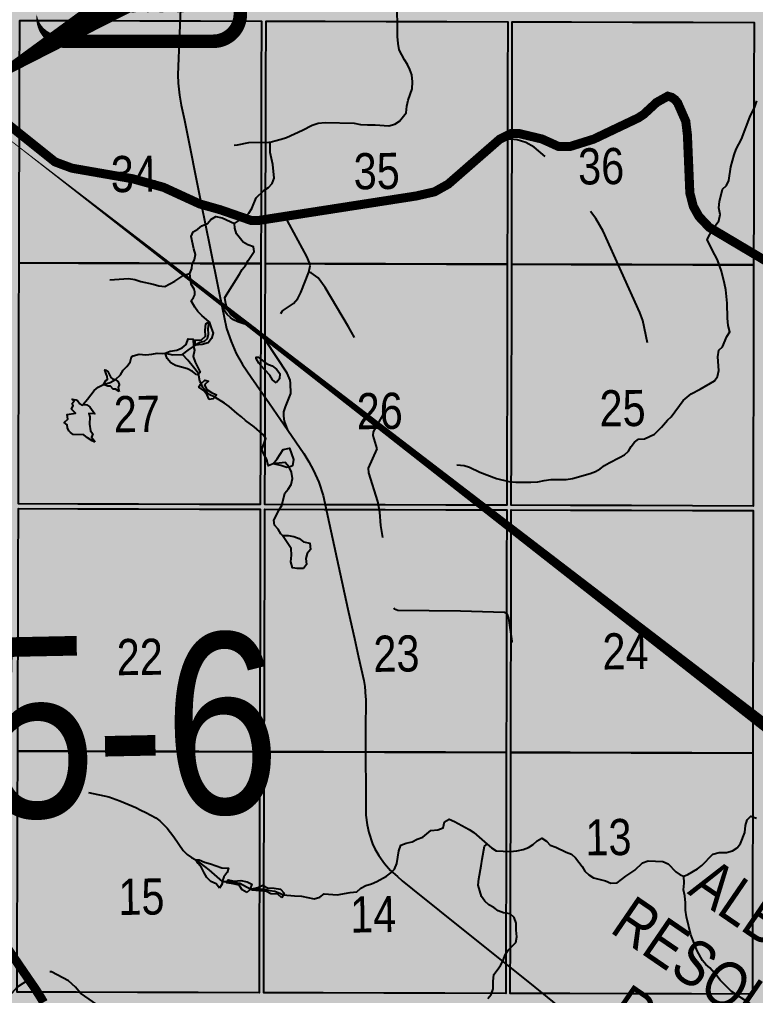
# Model space of a CAD drawing. Extents: x 405326 to 424052, y 6044755 to 6062236.
# Drawn here: x 416444.4 to 416606.8, y 6050906.1 to 6051121.4 of the extents above; entities that cross this region are included whole.
import ezdxf

# ---------------------------------------------------------------- set-up
doc = ezdxf.new("R2010")
doc.units = 0
doc.header["$LTSCALE"] = 5
doc.linetypes.add('DASHED2', pattern=[9.525, 6.35, -3.175])
for name, color, linetype in [('39', 28, 'Continuous'), ('P-PROPOSED', 10, 'Continuous'), ('Quarters', 8, 'Continuous'), ('RoadSeg', 57, 'DASHED2'), ('ROUTE-MAP-HWY', 2, 'Continuous'), ('T-WATER', 160, 'Continuous')]:
    doc.layers.add(name, color=color, linetype=linetype)
doc.layers.add('ROUTE-MAP-BACKGROUND-H', color=7, linetype='Continuous', true_color=0xf0ebff)
doc.styles.add('120', font='ARIALN.TTF', dxfattribs={"height": 13})
doc.styles.add('80', font='ARIALN.TTF', dxfattribs={"height": 10})
doc.styles.get("Standard").update_dxf_attribs({"font": 'ARIALN.TTF'})
doc.linetypes.add('TRACKS', pattern='A,3.81,[130,ltypeshp1.shx,S=6.35,R=0,X=0,Y=0],3.81', length=7.62)

# ---------------------------------------------------------------- blocks, each defined once
blk = doc.blocks.new('*U538')
h = blk.add_hatch(color=255)
edge = h.paths.add_edge_path()
edge.add_line((-16.5, -11.5), (16.5, -11.5))
edge.add_arc((16.5, -5.5), 6, 270, 360)
edge.add_line((22.5, -5.5), (22.5, 4))
edge.add_arc((16.5, 4), 6, 0, 90)
edge.add_line((16.5, 10), (-16.5, 10))
edge.add_arc((-16.5, 4), 6, 90, 180)
edge.add_line((-22.5, 4), (-22.5, -5.5))
edge.add_arc((-16.5, -5.5), 6, 180, 270)
at = {"color": 1, "flags": 128}
blk.add_lwpolyline([(-16.5, -11.5, 3, 3, 0), (16.5, -11.5, 3, 3, 0.414214), (22.5, -5.5, 3, 3, 0), (22.5, 4, 3, 0, 0.414214), (16.5, 10, 0, 0, 0), (-16.5, 10, 0, 0, 0.414214), (-22.5, 4, 0, 0, 0), (-22.5, -5.5, 0, 3, 0.414214)], format="xyseb", close=True, dxfattribs=at)
for points in [[(-39.84, -24.49, 0, 7.5, 0), (0, 0, 0, 0, 0)], [(19.35, -4.37, 0, 7.5, 0), (0, 0, 0, 0, 0)]]:
    blk.add_lwpolyline(points, format="xyseb", dxfattribs=at)
at = {"color": 1, "style": '80'}
blk.add_attdef('ENTER_TEXT_001', (-26.85, -4.92), '', height=10, dxfattribs=at)

msp = doc.modelspace()

# ---------------------------------------------------------------- hatches: boundary and pattern name
at = {"layer": 'ROUTE-MAP-BACKGROUND-H'}
h = msp.add_hatch(color=256, dxfattribs=at)
h.dxf.hatch_style = 1
h.paths.add_polyline_path([(417500.313, 6050470.993), (417499.828, 6050583.719), (417489.556, 6051448.866), (416064.545, 6051448.577), (416073.609, 6050477.938), (416071.924, 6050150.968), (416104.424, 6050150.804), (416615.018, 6050150.686), (416614.752, 6050098.449), (417501.84, 6050099.469), (417600.187, 6050099.469), (417600.187, 6050157.259), (417501.84, 6050157.777)])

# ---------------------------------------------------------------- linework, layer by layer
at = {"flags": 128}
msp.add_lwpolyline([(417432.321, 6050275.117, 0, 4.992, 0), (416765.681, 6050844.163, 4.992, 0, 0), (416430.349, 6051104.067, 0, 0, 0)], format="xyseb", dxfattribs=at)
at = {"layer": '39', "linetype": 'TRACKS', "ltscale": 0.1, "flags": 128}
msp.add_lwpolyline([(416567.409, 6051445.627), (416563.626, 6051438.876), (416562.645, 6051436.916), (416558.487, 6051425.788), (416555.687, 6051418.369), (416555.457, 6051417.748), (416549.102, 6051400.824), (416541.662, 6051380.967), (416537.565, 6051370.051), (416536.598, 6051367.47), (416536.385, 6051366.934), (416534.811, 6051362.717), (416527.4, 6051343.002), (416525.563, 6051338.151), (416518.608, 6051319.578), (416515.572, 6051311.497), (416513.652, 6051306.435), (416497.562, 6051263.566), (416497.018, 6051261.592), (416493.838, 6051250.294), (416490.871, 6051239.589), (416489.486, 6051234.681), (416485.677, 6051221.127), (416484.225, 6051215.951), (416483.911, 6051214.569), (416483.641, 6051212.043), (416483.574, 6051211.493), (416483.507, 6051210.928), (416482.602, 6051189.605), (416482.317, 6051182.972), (416482.113, 6051178.019), (416481.284, 6051156.833), (416481.166, 6051154.519), (416480.724, 6051143.581), (416480.435, 6051136.623), (416479.305, 6051109.229), (416479.367, 6051107.394), (416479.703, 6051104.711), (416480.057, 6051102.551), (416480.766, 6051099.218), (416484.505, 6051080.719), (416486.407, 6051071.357), (416488.357, 6051061.458), (416489.098, 6051057.871)], dxfattribs=at)
at = {"layer": '39', "linetype": 'TRACKS', "flags": 128}
msp.add_lwpolyline([(416503.607, 6051030.809), (416502.861, 6051032.759), (416502.701, 6051033.902), (416502.703, 6051034.848), (416503.047, 6051035.976), (416503.195, 6051036.343), (416504.275, 6051038.909), (416504.215, 6051041.182), (416504.118, 6051041.86), (416503.421, 6051043.386), (416498.744, 6051050.496), (416497.98, 6051051.641), (416497.428, 6051052.39), (416496.354, 6051053.253), (416495.541, 6051053.721), (416492.529, 6051054.716), (416491.471, 6051055.212), (416490.918, 6051055.693), (416490.186, 6051056.344), (416489.098, 6051057.871), (416489.55, 6051055.767), (416490.098, 6051053.211), (416491.069, 6051050.344), (416492.22, 6051047.716), (416493.6, 6051045.313), (416495.533, 6051042.5), (416499.529, 6051036.718), (416503.607, 6051030.809), (416507.132, 6051025.636), (416508.236, 6051023.841), (416509.275, 6051021.905), (416510.459, 6051019.319), (416511.382, 6051016.424), (416516.855, 6050991.331), (416517.372, 6050989.058), (416518.293, 6050984.85), (416519.213, 6050980.755), (416520.376, 6050975.544), (416520.569, 6050974.259), (416520.727, 6050972.001), (416520.775, 6050971.436), (416520.728, 6050964.563), (416520.835, 6050945.861), (416521.092, 6050943.701), (416521.479, 6050942.035), (416522.306, 6050939.521), (416522.776, 6050938.461), (416523.654, 6050936.978), (416524.889, 6050935.168), (416526.272, 6050933.655), (416527.803, 6050932.354), (416528.828, 6050931.364), (416531.075, 6050929.567), (416543.043, 6050919.974), (416556.559, 6050909.123), (416563.562, 6050903.521), (416574.217, 6050896.233), (416586.681, 6050887.73), (416592.433, 6050883.797), (416613.569, 6050869.382), (416621.212, 6050863.98), (416626.362, 6050860.486), (416630.454, 6050858.095), (416632.101, 6050857.119), (416638.116, 6050853.484), (416638.833, 6050853.06), (416648.681, 6050847.317), (416652.594, 6050845.04), (416670.84, 6050834.293), (416672.568, 6050833.275), (416694.91, 6050820.339), (416705.561, 6050814.092), (416708.04, 6050812.622), (416716.571, 6050807.619), (416719.149, 6050806.22), (416719.475, 6050806.05), (416723.015, 6050804.594), (416728.204, 6050803.179), (416733.817, 6050802.061), (416737.733, 6050800.929), (416740.017, 6050799.912), (416741.045, 6050799.276), (416742.971, 6050797.807), (416744.716, 6050796.197), (416746.233, 6050794.348), (416747.571, 6050792.273), (416749.234, 6050788.871), (416749.74, 6050787.657), (416751.893, 6050783.069), (416752.513, 6050782.01), (416753.263, 6050781.064), (416757.93, 6050775.601), (416759.791, 6050774.104), (416761.749, 6050773.088), (416761.994, 6050772.961), (416764.59, 6050772.184), (416768.771, 6050771.35), (416770.028, 6050770.969), (416772.168, 6050769.727), (416773.099, 6050768.937), (416773.85, 6050767.991), (416774.47, 6050766.961), (416775.009, 6050765.818), (416775.841, 6050763.306), (416776.085, 6050761.866), (416776.493, 6050760.582), (416777.439, 6050758.154), (416779.626, 6050753.526), (416781.323, 6050750.167), (416782.107, 6050749.264), (416782.516, 6050748.883), (416782.793, 6050748.629), (416782.973, 6050748.46), (416784.819, 6050746.964), (416788.792, 6050744.116), (416791.447, 6050741.811), (416793.092, 6050740.087), (416793.826, 6050739.112), (416794.428, 6050738.025), (416795.504, 6050735.766), (416796.368, 6050733.239), (416797.037, 6050730.543), (416797.966, 6050726.437), (416799.042, 6050722.4), (416800.493, 6050718.758), (416802.238, 6050715.469), (416802.743, 6050714.254), (416803.069, 6050712.914), (416803.51, 6050711.686), (416803.82, 6050710.331), (416805.271, 6050706.703), (416807.228, 6050703.484), (416808.827, 6050701.732), (416809.659, 6050700.87), (416810.589, 6050700.121), (416812.955, 6050698.468), (416813.689, 6050697.959), (416817.753, 6050694.724), (416819.091, 6050693.241), (416820.136, 6050691.815), (416821.099, 6050690.149), (416821.915, 6050688.469), (416822.404, 6050687.03), (416823.025, 6050684.814), (416823.286, 6050683.276), (416823.368, 6050681.921), (416823.302, 6050679.015), (416822.959, 6050677.012), (416822.568, 6050675.249), (416821.963, 6050673.655), (416821.016, 6050671.638), (416817.815, 6050665.265), (416816.933, 6050663.235), (416816.312, 6050661.373), (416815.952, 6050659.61), (416815.772, 6050657.692), (416815.82, 6050656.168), (416816.032, 6050654.277), (416816.227, 6050653.374), (416816.912, 6050650.848), (416817.532, 6050649.013), (416817.957, 6050648.053), (416819.426, 6050645.469), (416820.944, 6050643.294), (416822.104, 6050642.136), (416823.296, 6050641.147), (416824.815, 6050640.073), (416827.15, 6050638.857), (416828.898, 6050638.15), (416831.805, 6050637.427), (416836.984, 6050637.24), (416839.745, 6050637.731), (416840.382, 6050637.844), (416842.375, 6050638.463), (416842.636, 6050638.548), (416842.897, 6050638.618), (416845.887, 6050639.548), (416848.68, 6050640.181), (416850.33, 6050640.307), (416855.246, 6050640.419), (416858.889, 6050640.629), (416861.502, 6050641.179), (416868.769, 6050643.803), (416871.382, 6050644.41), (416883.025, 6050645.443), (416885.426, 6050645.416), (416886.912, 6050645.346), (416893.021, 6050645.066), (416899.348, 6050645.745), (416902.192, 6050645.435), (416904.317, 6050644.772), (416905.641, 6050644.081), (416906.213, 6050643.729), (416906.72, 6050643.404), (416908.028, 6050642.262), (416909.123, 6050640.992), (416915.156, 6050634.502), (416916.219, 6050633.628), (416918.606, 6050631.921), (416919.799, 6050631.286), (416932.584, 6050625.054), (416933.811, 6050624.518), (416934.988, 6050624.124), (416936.148, 6050623.913), (416937.293, 6050623.814), (416938.453, 6050623.871), (416942.981, 6050624.382), (416944.289, 6050624.425), (416945.662, 6050624.341), (416947.019, 6050624.031), (416948.114, 6050623.608), (416949.144, 6050623.058), (416950.142, 6050622.396), (416951.189, 6050621.479), (416952.121, 6050620.35), (416955.016, 6050615.907), (416956.26, 6050614.158), (416956.996, 6050613.481), (416958.451, 6050612.339), (416959.808, 6050611.62), (416964.043, 6050609.887), (416969.472, 6050607.717), (416971.974, 6050607.281), (416974.017, 6050607.367), (416976.224, 6050608.075), (416978.299, 6050609.177), (416980.146, 6050609.855), (416981.976, 6050610.746), (416983.807, 6050611.396), (416987.092, 6050611.949), (416989.054, 6050612.064), (416992.47, 6050612.433), (416993.532, 6050612.547), (416997.848, 6050612.579), (416999.744, 6050612.425), (417001.952, 6050612.131), (417002.213, 6050612.089), (417007.265, 6050611.077), (417013.43, 6050608.628), (417015.295, 6050607.571), (417016.702, 6050606.571), (417018.289, 6050605.034), (417019.5, 6050603.638), (417024.572, 6050599.523), (417031.034, 6050594.859), (417033.308, 6050593.69), (417037.659, 6050592.228), (417040.03, 6050591.567), (417043.449, 6050589.652), (417047.083, 6050585.86), (417050.422, 6050582.35), (417053.761, 6050579.335), (417061.68, 6050575.76), (417064.559, 6050574.113), (417067.014, 6050572.931), (417069.174, 6050571.438), (417071.613, 6050569.085), (417076.132, 6050564.519), (417080.504, 6050560.136), (417081.077, 6050559.714), (417082.223, 6050558.869), (417084.531, 6050557.574), (417089.474, 6050554.604), (417091.667, 6050552.885), (417101.036, 6050543.417), (417108.62, 6050535.893), (417111.388, 6050533.019), (417113.175, 6050530.637), (417114.405, 6050528.353), (417115.375, 6050525.646), (417117.944, 6050514.869), (417118.817, 6050510.75), (417119.608, 6050507.153), (417119.937, 6050505.869), (417120.168, 6050504.952), (417120.828, 6050501.313), (417120.899, 6050498.307), (417120.608, 6050495.837), (417117.474, 6050481.354), (417117.216, 6050479.505), (417117.187, 6050477.134), (417117.568, 6050473.974), (417119.134, 6050467.231), (417123.106, 6050450.149), (417125.348, 6050440.558), (417126.106, 6050437.299), (417127.611, 6050428.525), (417132.744, 6050395.105), (417133.769, 6050389.448), (417136.061, 6050380.845), (417141.022, 6050363.003), (417141.417, 6050361.833), (417142.486, 6050359.493), (417143.832, 6050357.477), (417144.636, 6050356.604), (417146.506, 6050355.083), (417149.278, 6050352.704), (417153.18, 6050349.734), (417154.805, 6050348.057), (417156.874, 6050345.197), (417157.235, 6050344.577), (417162.017, 6050336.515), (417167.867, 6050326.705), (417168.442, 6050325.846), (417170.871, 6050322.972), (417173.448, 6050320.508), (417186.512, 6050308.004), (417187.595, 6050307.033), (417188.399, 6050306.146), (417189.927, 6050304.258), (417190.453, 6050303.455), (417191.932, 6050301.13), (417194.35, 6050296.831), (417195.04, 6050295.873), (417196.191, 6050293.815), (417196.816, 6050292.66), (417198.082, 6050290.631), (417198.642, 6050289.461), (417200.171, 6050286.811), (417200.467, 6050286.276), (417201.999, 6050282.85), (417202.378, 6050281.581), (417202.893, 6050278.746), (417206.152, 6050265.348), (417207.773, 6050258.706), (417210.818, 6050246.126), (417211.594, 6050243.602), (417212.534, 6050241.319), (417213.669, 6050239.205), (417217.237, 6050234.359), (417229.108, 6050218.456), (417230.045, 6050217.315), (417233.315, 6050213.894), (417241.613, 6050205.462), (417242.583, 6050204.449), (417250.488, 6050196.186), (417251.967, 6050194.708), (417253.365, 6050193.117), (417254.451, 6050191.441), (417255.391, 6050189.482), (417255.97, 6050187.536), (417256.221, 6050185.561), (417256.259, 6050183.572), (417255.825, 6050180.565), (417254.965, 6050177.275), (417254.282, 6050175.213), (417253.294, 6050171.204), (417251.378, 6050164.211), (417251.085, 6050163.195), (417250.745, 6050161.472), (417250.802, 6050158.114), (417251.238, 6050153.743), (417251.472, 6050152.021), (417251.533, 6050151.167)], dxfattribs=at)
at = {"layer": 'P-PROPOSED', "color": 90, "flags": 128}
msp.add_lwpolyline([(416612.119, 6051066.321, 1.996, 1.996, 0), (416596.55, 6051075.571, 1.996, 1.996, 0), (416594.303, 6051077.952, 1.996, 1.996, 0), (416593.058, 6051080.188, 1.996, 1.996, 0), (416592.296, 6051083.133, 1.996, 1.996, 0), (416591.755, 6051095.998, 1.996, 1.996, 0), (416591.393, 6051098.952, 1.996, 1.996, 0), (416589.61, 6051103.006, 1.996, 1.996, 0), (416589.029, 6051103.726, 1.996, 1.996, 0), (416588.286, 6051104.242, 1.996, 1.996, 0), (416587.415, 6051104.49, 1.996, 1.996, 0), (416584.982, 6051103.14, 1.996, 1.996, 0), (416582.111, 6051100.484, 1.996, 1.996, 0), (416580.962, 6051099.727, 1.996, 1.996, 0), (416571.081, 6051095.025, 1.996, 1.996, 0), (416565.826, 6051093.382, 1.996, 1.996, 0), (416563.33, 6051093.396, 1.996, 1.996, 0), (416559.668, 6051095.048, 1.996, 1.996, 0), (416554.685, 6051096.239, 1.996, 1.996, 0), (416552.788, 6051096.232, 1.996, 1.996, 0), (416550.32, 6051094.981, 1.996, 1.996, 0), (416538.985, 6051085.091, 1.996, 1.996, 0), (416535.96, 6051083.396, 1.996, 1.996, 0), (416531.921, 6051082.478, 1.996, 1.996, 0), (416497.199, 6051077.079, 1.996, 1.996, 0), (416495.502, 6051077.076, 1.996, 1.996, 0), (416488.731, 6051079.427, 1.996, 1.996, 0), (416484.145, 6051080.727, 1.996, 1.996, 0), (416476.182, 6051084.383, 1.996, 1.996, 0), (416469.387, 6051086.268, 1.996, 1.996, 0), (416455.962, 6051088.61, 1.996, 1.996, 0), (416452.239, 6051089.995, 1.996, 1.996, 0), (416437.006, 6051102.181, 1.996, 1.996, 0)], format="xyseb", dxfattribs=at)
at = {"layer": 'Quarters', "flags": 128}
for points in [[(416497.652, 6051067.556), (416484.23, 6051067.593), (416470.807, 6051067.629), (416457.384, 6051067.666), (416444.295, 6051067.701), (416444.331, 6051081.08), (416444.368, 6051094.458), (416444.404, 6051107.836), (416444.44, 6051121.214), (416457.524, 6051121.179), (416470.943, 6051121.142), (416484.36, 6051121.106), (416497.778, 6051121.069), (416497.746, 6051107.691), (416497.715, 6051094.313), (416497.684, 6051080.935)], [(416552.008, 6051067.409), (416538.586, 6051067.445), (416525.165, 6051067.482), (416511.743, 6051067.518), (416498.656, 6051067.554), (416498.687, 6051080.932), (416498.718, 6051094.31), (416498.75, 6051107.688), (416498.781, 6051121.066), (416511.864, 6051121.031), (416525.281, 6051120.994), (416538.698, 6051120.958), (416552.114, 6051120.921), (416552.088, 6051107.543), (416552.061, 6051094.165), (416552.035, 6051080.787)], [(416606.364, 6051067.253), (416592.942, 6051067.291), (416579.52, 6051067.33), (416566.099, 6051067.368), (416553.011, 6051067.406), (416553.038, 6051080.784), (416553.065, 6051094.162), (416553.091, 6051107.54), (416553.118, 6051120.919), (416566.2, 6051120.881), (416579.617, 6051120.843), (416593.034, 6051120.805), (416606.451, 6051120.767), (416606.429, 6051107.388), (416606.407, 6051094.01), (416606.385, 6051080.631)], [(416497.652, 6051067.556), (416497.62, 6051054.177), (416497.588, 6051040.799), (416497.556, 6051027.421), (416497.525, 6051014.379), (416484.098, 6051014.415), (416470.67, 6051014.452), (416457.242, 6051014.488), (416444.148, 6051014.523), (416444.184, 6051027.567), (416444.221, 6051040.945), (416444.258, 6051054.323), (416444.295, 6051067.701), (416457.384, 6051067.666), (416470.807, 6051067.629), (416484.23, 6051067.593)], [(416552.008, 6051067.409), (416551.981, 6051054.031), (416551.954, 6051040.653), (416551.927, 6051027.275), (416551.901, 6051014.232), (416538.474, 6051014.268), (416525.047, 6051014.304), (416511.621, 6051014.341), (416498.528, 6051014.376), (416498.56, 6051027.419), (416498.592, 6051040.797), (416498.624, 6051054.176), (416498.656, 6051067.554), (416511.743, 6051067.518), (416525.165, 6051067.482), (416538.586, 6051067.445)], [(416606.364, 6051067.253), (416606.341, 6051053.874), (416606.319, 6051040.496), (416606.297, 6051027.118), (416606.275, 6051014.074), (416592.849, 6051014.113), (416579.423, 6051014.152), (416565.996, 6051014.191), (416552.904, 6051014.229), (416552.93, 6051027.272), (416552.958, 6051040.65), (416552.984, 6051054.028), (416553.011, 6051067.406), (416566.099, 6051067.368), (416579.52, 6051067.33), (416592.942, 6051067.291)], [(416497.395, 6050959.864), (416483.962, 6050959.9), (416470.53, 6050959.936), (416457.097, 6050959.972), (416443.998, 6050960.008), (416444.035, 6050973.386), (416444.072, 6050986.764), (416444.109, 6051000.142), (416444.146, 6051013.52), (416457.239, 6051013.485), (416470.668, 6051013.448), (416484.095, 6051013.412), (416497.523, 6051013.375), (416497.491, 6050999.998), (416497.459, 6050986.62), (416497.427, 6050973.242)], [(416551.79, 6050959.717), (416538.358, 6050959.753), (416524.927, 6050959.789), (416511.495, 6050959.826), (416498.398, 6050959.861), (416498.43, 6050973.239), (416498.462, 6050986.617), (416498.494, 6050999.995), (416498.526, 6051013.373), (416511.618, 6051013.337), (416525.045, 6051013.301), (416538.472, 6051013.265), (416551.898, 6051013.228), (416551.871, 6050999.85), (416551.844, 6050986.472), (416551.817, 6050973.095)], [(416606.185, 6050959.558), (416592.753, 6050959.597), (416579.322, 6050959.636), (416565.89, 6050959.676), (416552.793, 6050959.714), (416552.82, 6050973.092), (416552.847, 6050986.47), (416552.875, 6050999.847), (416552.902, 6051013.225), (416565.994, 6051013.187), (416579.421, 6051013.148), (416592.847, 6051013.11), (416606.274, 6051013.071), (416606.251, 6050999.693), (416606.229, 6050986.314), (416606.207, 6050972.936)], [(416497.395, 6050959.864), (416497.363, 6050946.486), (416497.331, 6050933.108), (416497.299, 6050919.73), (416497.268, 6050906.686), (416483.831, 6050906.723), (416470.394, 6050906.759), (416456.956, 6050906.795), (416443.852, 6050906.83), (416443.888, 6050919.873), (416443.925, 6050933.252), (416443.961, 6050946.63), (416443.998, 6050960.008), (416457.097, 6050959.972), (416470.53, 6050959.936), (416483.962, 6050959.9)], [(416551.79, 6050959.717), (416551.763, 6050946.339), (416551.736, 6050932.961), (416551.709, 6050919.583), (416551.683, 6050906.54), (416538.246, 6050906.576), (416524.81, 6050906.612), (416511.373, 6050906.648), (416498.271, 6050906.684), (416498.302, 6050919.727), (416498.334, 6050933.105), (416498.366, 6050946.483), (416498.398, 6050959.861), (416511.495, 6050959.826), (416524.927, 6050959.789), (416538.358, 6050959.753)], [(416606.185, 6050959.558), (416606.163, 6050946.18), (416606.141, 6050932.802), (416606.118, 6050919.423), (416606.097, 6050906.38), (416592.661, 6050906.419), (416579.224, 6050906.459), (416565.788, 6050906.498), (416552.686, 6050906.537), (416552.712, 6050919.58), (416552.739, 6050932.958), (416552.766, 6050946.336), (416552.793, 6050959.714), (416565.89, 6050959.676), (416579.322, 6050959.636), (416592.753, 6050959.597)]]:
    msp.add_lwpolyline(points, close=True, dxfattribs=at)
at = {"layer": 'RoadSeg', "flags": 128}
for points in [[(416616.717, 6051064.489), (416614.742, 6051065.013), (416612.119, 6051066.321), (416602.116, 6051071.997), (416596.55, 6051075.571), (416594.303, 6051077.952), (416593.058, 6051080.188), (416592.296, 6051083.133), (416591.997, 6051086.221), (416591.755, 6051095.998), (416591.393, 6051098.952), (416590.373, 6051101.559), (416589.61, 6051103.006), (416589.029, 6051103.726), (416588.286, 6051104.242), (416587.415, 6051104.49), (416586.586, 6051104.372), (416584.982, 6051103.14), (416582.111, 6051100.484), (416580.962, 6051099.727), (416571.081, 6051095.025), (416567.647, 6051093.787), (416565.826, 6051093.382), (416564.563, 6051093.289), (416563.33, 6051093.396), (416562.728, 6051093.516), (416559.668, 6051095.048), (416558.192, 6051095.615), (416554.685, 6051096.239), (416552.788, 6051096.232), (416551.863, 6051095.946), (416550.32, 6051094.981)], [(416502.97, 6051077.967), (416497.199, 6051077.079), (416495.502, 6051077.076), (416494.066, 6051077.345), (416488.731, 6051079.427), (416484.145, 6051080.727), (416476.182, 6051084.383), (416473.7, 6051085.295), (416469.387, 6051086.268), (416455.962, 6051088.61), (416453.752, 6051089.262), (416452.239, 6051089.995), (416450.381, 6051091.32), (416437.006, 6051102.181), (416434.855, 6051103.199), (416433.551, 6051103.504), (416432.352, 6051103.545)], [(416502.97, 6051077.967), (416503.266, 6051078.14), (416531.921, 6051082.478), (416535.96, 6051083.396), (416537.312, 6051083.99), (416538.985, 6051085.091), (416550.32, 6051094.981)], [(416582.92, 6051050.06), (416581.895, 6051054.999), (416581.279, 6051056.779), (416573.177, 6051074.74), (416571.554, 6051077.5), (416567.993, 6051082.249), (416567.204, 6051083.363), (416567.061, 6051083.826), (416566.381, 6051084.477), (416564.119, 6051087.59), (416562.517, 6051089.385), (416557.91, 6051093.214), (416556.124, 6051094.273), (416554.214, 6051094.898), (416552.681, 6051095.032), (416550.32, 6051094.981)], [(416508.223, 6051065.669), (416508.493, 6051067.039), (416508.378, 6051067.735), (416507.783, 6051069.12), (416502.97, 6051077.967)], [(416502.029, 6051056.553), (416502.449, 6051057.128), (416504.81, 6051058.742), (416505.784, 6051059.894), (416506.455, 6051061.206), (416508.223, 6051065.669)], [(416553.054, 6050983.943), (416553.113, 6050984.277), (416552.373, 6050989.352), (416551.953, 6050990.308), (416551.381, 6050990.595), (416541.726, 6050990.888), (416527.883, 6050990.992), (416527.111, 6050991.275), (416526.796, 6050992.033), (416526.781, 6050992.699), (416526.568, 6050993.326), (416526.344, 6050996.05), (416526.171, 6050996.379), (416525.535, 6051001.223), (416524.121, 6051009.778), (416523.893, 6051012.7), (416523.476, 6051015.087), (416521.478, 6051021.399), (416521.356, 6051022.429), (416523.295, 6051026.695), (416522.434, 6051029.605), (416522.483, 6051030.438), (416525.017, 6051034.851), (416525.085, 6051036.349), (416524.723, 6051040.867), (416524.447, 6051041.326), (416523.564, 6051042.14), (416522.739, 6051043.386), (416516.999, 6051053.579), (416511.854, 6051062.319), (416510.313, 6051064.416), (416508.758, 6051065.547), (416508.223, 6051065.669)], [(416478.947, 6050897.018), (416476.571, 6050897.633), (416470.838, 6050899.673), (416464.862, 6050902.175), (416462.441, 6050903.387), (416457.813, 6050906.616), (416456.754, 6050907.924), (416455.195, 6050909.288), (416451.426, 6050911.271), (416450.325, 6050911.414), (416449.33, 6050911.26), (416446.424, 6050909.632)], [(416430.906, 6050889.007), (416431.343, 6050891.877), (416432.385, 6050894.528), (416433.316, 6050896.112), (416443.975, 6050908.018), (416446.424, 6050909.632)]]:
    msp.add_lwpolyline(points, dxfattribs=at)
at = {"layer": 'ROUTE-MAP-HWY', "const_width": 1.996, "flags": 128}
for points in [[(416446.424, 6050909.632), (416425.189, 6050940.697)], [(416449.682, 6050904.551), (416449.221, 6050905.389), (416448.668, 6050906.285), (416447.944, 6050907.41), (416447.371, 6050908.257), (416446.424, 6050909.632)]]:
    msp.add_lwpolyline(points, dxfattribs=at)
at = {"layer": 'T-WATER'}
for p, q in [((416482.806, 6051049.24), (416483.159, 6051049.564)), ((416489.074, 6050931.259), (416490.134, 6050931.226)), ((416495.313, 6050929.631), (416495.725, 6050929.636))]:
    msp.add_line(p, q, dxfattribs=at)
at = {"layer": 'T-WATER', "flags": 128}
for points in [[(416499.701, 6051094.378), (416500.702, 6051094.68), (416502.095, 6051094.99), (416503.318, 6051095.417), (416506.814, 6051096.992), (416508.993, 6051098.13), (416510.29, 6051098.513), (416511.803, 6051098.657), (416518.249, 6051098.57), (416519.646, 6051098.261), (416521.208, 6051098.15), (416522.865, 6051098.14), (416525.912, 6051097.933), (416527.181, 6051098.324), (416528.243, 6051098.984), (416529.686, 6051100.844), (416529.867, 6051102.304), (416530.169, 6051103.631), (416531.046, 6051106.133), (416531.093, 6051107.631), (416530.972, 6051109.185), (416530.536, 6051110.371), (416529.983, 6051111.501), (416529.306, 6051112.511), (416528.17, 6051114.738), (416527.929, 6051116.135), (416527.781, 6051117.634), (416527.724, 6051125.967)], [(416540.909, 6051023.177), (416542.505, 6051023.023), (416543.688, 6051022.61), (416545.977, 6051021.53), (416549.64, 6051020.123), (416552.355, 6051019.46), (416553.933, 6051019.32), (416557.214, 6051019.312), (416558.737, 6051019.442), (416560.162, 6051019.723), (416561.657, 6051019.904), (416564.977, 6051019.912), (416566.404, 6051020.108), (416570.297, 6051021.247), (416571.466, 6051021.713), (416572.524, 6051022.302), (416573.466, 6051023.013), (416574.486, 6051023.627), (416576.768, 6051024.75), (416577.846, 6051025.394), (416578.745, 6051026.15), (416579.336, 6051027.197), (416580.067, 6051028.123), (416580.997, 6051028.787), (416582.305, 6051028.92), (416584.464, 6051029.954), (416586.015, 6051031.464), (416587.366, 6051033), (416588.192, 6051033.757), (416590.818, 6051037.368), (416592.552, 6051038.833), (416594.571, 6051039.872), (416597.712, 6051041.683), (416598.36, 6051042.659), (416598.683, 6051043.939), (416598.455, 6051047.024), (416598.707, 6051048.436), (416599.462, 6051049.195), (416600.469, 6051051.5), (416601.091, 6051052.532), (416600.749, 6051053.937), (416600.608, 6051055.52), (416600.555, 6051058.818), (416600.205, 6051061.752), (416599.947, 6051063.19), (416599.311, 6051065.9), (416598.418, 6051068.367), (416597.237, 6051070.609), (416596.149, 6051072.842), (416597.257, 6051075.067), (416598.685, 6051076.993), (416598.953, 6051078.391), (416598.679, 6051079.838), (416598.819, 6051081.279), (416599.493, 6051083.954), (416600.36, 6051084.765), (416600.919, 6051085.875), (416601.326, 6051088.889), (416602.063, 6051091.522), (416602.53, 6051092.78), (416603.105, 6051093.901), (416603.683, 6051094.992), (416605.529, 6051099.894), (416606.643, 6051102.159), (416607.07, 6051103.458)], [(416491.739, 6051093.663), (416492.498, 6051093.745), (416495.006, 6051094.312), (416499.37, 6051094.317), (416499.701, 6051094.378)], [(416491.857, 6051076.406), (416493.182, 6051077.284), (416494.246, 6051077.855), (416494.953, 6051078.712), (416495.623, 6051079.72), (416496.599, 6051082.08), (416498.335, 6051083.677), (416499.32, 6051084.357), (416500.128, 6051085.257), (416500.575, 6051086.436), (416500.275, 6051089.445), (416499.671, 6051092.087), (416499.701, 6051094.378)], [(416481.957, 6051065.367), (416482.439, 6051066.487), (416482.482, 6051067.377), (416483.02, 6051068.493), (416483.232, 6051069.56), (416482.849, 6051070.842), (416482.284, 6051073.556), (416482.698, 6051074.587), (416483.727, 6051075.189), (416484.651, 6051075.924), (416485.835, 6051076.437), (416486.629, 6051077.31), (416487.707, 6051077.92), (416489.103, 6051077.641), (416491.857, 6051076.406)], [(416494.894, 6051054.438), (416494.065, 6051054.491), (416492.886, 6051055.011), (416491.865, 6051055.655), (416490.963, 6051056.412), (416490.26, 6051057.368), (416489.892, 6051058.672), (416489.677, 6051060.085), (416492.907, 6051065.2), (416493.506, 6051066.258), (416494.27, 6051067.145), (416494.844, 6051068.259), (416496.2, 6051070.264), (416496, 6051071.282), (416494.797, 6051071.721), (416493.707, 6051072.285), (416492.277, 6051074.147), (416491.913, 6051075.4), (416491.857, 6051076.406)], [(416464.315, 6051063.997), (416468.404, 6051064.291), (416469.818, 6051064.033), (416471.129, 6051063.645), (416473.853, 6051063.046), (416475.149, 6051062.655), (416476.449, 6051062.541), (416478.646, 6051063.716), (416480.652, 6051065.008), (416481.957, 6051065.367)], [(416486.234, 6051054.69), (416484.591, 6051056.116), (416483.767, 6051056.963), (416483.086, 6051057.953), (416482.273, 6051059.34), (416482.76, 6051060.059), (416483.084, 6051060.646), (416483.07, 6051061.318), (416482.935, 6051061.896), (416482.269, 6051063.012), (416481.957, 6051065.367)], [(416483.159, 6051049.564), (416484.231, 6051050.218), (416485.217, 6051050.455), (416485.885, 6051051.027), (416486.082, 6051051.959), (416486.025, 6051053.196), (416486.234, 6051054.69)], [(416480.359, 6051047.505), (416481.607, 6051048.46), (416482.806, 6051049.24)], [(416465.596, 6051041.984), (416466.652, 6051042.994), (416467.237, 6051044.067), (416468.094, 6051044.875), (416468.784, 6051045.836), (416469.123, 6051046.97), (416469.49, 6051047.181), (416470.758, 6051047.568), (416472.249, 6051047.408), (416473.61, 6051047.543), (416474.788, 6051047.784), (416475.958, 6051047.725), (416476.55, 6051047.787)], [(416476.55, 6051047.787), (416478.224, 6051047.459), (416480.359, 6051047.505)], [(416483.859, 6051043.277), (416482.801, 6051044.71), (416481.499, 6051046.26), (416480.359, 6051047.505)], [(416462.914, 6051040.85), (416464.389, 6051041.301), (416465.596, 6051041.984)], [(416484.467, 6051041.084), (416484.167, 6051041.612), (416483.859, 6051043.277)], [(416458.522, 6051036.446), (416458.658, 6051036.781), (416459.422, 6051037.67), (416460.847, 6051039.541), (416461.74, 6051040.326), (416462.914, 6051040.85)], [(416487.452, 6051038.101), (416486.263, 6051038.711), (416484.869, 6051040.229), (416484.467, 6051041.084)], [(416500.375, 6051023.354), (416499.287, 6051022.955), (416498.989, 6051024.329), (416498.338, 6051025.341), (416497.852, 6051026.52), (416498.705, 6051028.965), (416497.981, 6051029.918), (416496.203, 6051031.511), (416494.227, 6051032.927), (416493.371, 6051033.739), (416492.396, 6051034.455), (416490.619, 6051036.029), (416489.653, 6051036.736), (416487.452, 6051038.101)], [(416503.919, 6051022.65), (416503.039, 6051023.686), (416500.375, 6051023.354)], [(416502.441, 6051007.535), (416502.041, 6051007.912), (416501.425, 6051008.963), (416500.635, 6051009.841), (416500.505, 6051010.98), (416501.13, 6051012.042), (416501.644, 6051013.17), (416502.269, 6051014.197), (416502.951, 6051016.871), (416503.682, 6051017.795), (416504.312, 6051018.816), (416504.63, 6051020.144), (416504.385, 6051021.552), (416503.919, 6051022.65)], [(416459.605, 6050950.855), (416464.067, 6050949.902), (416466.555, 6050949.028), (416470.079, 6050947.559), (416471.127, 6050946.954), (416472.288, 6050946.456), (416474.459, 6050945.306), (416475.34, 6050944.579), (416476.976, 6050942.975), (416478.475, 6050941.068), (416480.484, 6050938.029), (416481.365, 6050937.212), (416482.346, 6050936.516), (416483.282, 6050936.022), (416486.199, 6050933.777), (416489.074, 6050931.259)], [(416590.976, 6050932.41), (416591.851, 6050932.792), (416593.979, 6050934.03), (416594.932, 6050934.735), (416597.386, 6050937.277), (416598.765, 6050937.588), (416600.377, 6050937.648), (416601.693, 6050937.991), (416602.739, 6050938.651), (416603.482, 6050939.579), (416604.395, 6050942.059), (416604.555, 6050943.586), (416604.927, 6050944.817), (416605.733, 6050945.603), (416607.007, 6050945.197)], [(416502.579, 6050928.252), (416505.045, 6050928.033), (416506.646, 6050927.976), (416509.407, 6050927.412), (416510.67, 6050927.783), (416511.604, 6050928.506), (416514.476, 6050928.309), (416517.337, 6050928.773), (416518.827, 6050928.949), (416519.735, 6050929.723), (416520.805, 6050930.314), (416522.082, 6050930.716), (416523.231, 6050931.228), (416525.395, 6050932.417), (416526.356, 6050933.132), (416527.127, 6050933.975), (416527.611, 6050935.16), (416528.106, 6050937.96), (416528.497, 6050939.236), (416529.695, 6050939.716), (416531.011, 6050939.977), (416532.16, 6050940.54), (416533.397, 6050940.982), (416535.168, 6050942.512), (416536.717, 6050942.589), (416537.834, 6050943.065), (416538.173, 6050944.367), (416539.202, 6050944.942), (416540.355, 6050944.465), (416543.633, 6050942.691), (416544.644, 6050942.025), (416547.59, 6050939.482)], [(416547.59, 6050939.482), (416548.534, 6050938.677), (416549.53, 6050937.987), (416552.636, 6050937.829), (416554.138, 6050937.997), (416555.501, 6050938.301), (416556.729, 6050938.744), (416557.732, 6050939.407), (416558.593, 6050940.201), (416559.673, 6050940.783), (416560.686, 6050940.141), (416561.491, 6050939.241), (416562.732, 6050938.795), (416564.999, 6050937.682), (416566.202, 6050937.225), (416567.069, 6050936.431), (416568.571, 6050934.551), (416569.15, 6050933.485), (416570.023, 6050932.689), (416571.018, 6050932.015), (416573.67, 6050931.349), (416574.83, 6050930.88), (416576.29, 6050930.937), (416578.195, 6050932.398), (416580.164, 6050933.733), (416581.864, 6050935.357), (416583.092, 6050935.779), (416586.325, 6050935.649), (416587.522, 6050935.129), (416589.176, 6050933.383), (416590.17, 6050932.671), (416590.976, 6050932.41)], [(416547.694, 6050905.399), (416548.435, 6050906.317), (416548.916, 6050907.522), (416548.897, 6050909.193), (416549.076, 6050910.682), (416549.817, 6050911.662), (416550.489, 6050912.675), (416551.094, 6050913.783), (416551.524, 6050915.019), (416552.186, 6050916.062), (416553.869, 6050917.738), (416554.107, 6050919.04), (416553.983, 6050920.51), (416553.969, 6050922.042), (416553.501, 6050923.296), (416552.636, 6050924.113), (416551.195, 6050924.32), (416549.984, 6050924.768), (416549.038, 6050925.491), (416547.936, 6050926.092), (416547.043, 6050926.856), (416546.333, 6050927.883), (416545.594, 6050930.433), (416545.752, 6050931.794), (416546.288, 6050934.657), (416546.458, 6050936.156), (416546.959, 6050939.026), (416547.59, 6050939.482)], [(416609.904, 6050897.226), (416609.331, 6050898.343), (416608.646, 6050899.263), (416608.298, 6050900.587), (416608.3, 6050902.006), (416607.447, 6050902.855), (416605.512, 6050904.315), (416601.475, 6050906.944), (416598.952, 6050909.419), (416598.254, 6050910.38), (416596.69, 6050912.148), (416595.822, 6050912.942), (416595.067, 6050913.785), (416593.884, 6050915.893), (416592.534, 6050919.483), (416591.545, 6050923.442), (416591.343, 6050924.9), (416591.337, 6050926.486), (416591.207, 6050928.027), (416590.901, 6050929.412), (416591.047, 6050930.858), (416590.976, 6050932.41)], [(416490.134, 6050931.226), (416490.458, 6050931.233), (416492.987, 6050930.884), (416495.313, 6050929.631)], [(416495.725, 6050929.636), (416496.288, 6050929.533), (416497.333, 6050929.582), (416498.73, 6050929.478), (416499.593, 6050929.255), (416500.696, 6050929.117), (416501.995, 6050928.582), (416502.579, 6050928.252)]]:
    msp.add_lwpolyline(points, dxfattribs=at)
for points in [[(416483.159, 6051049.564), (416483.173, 6051050.638), (416484.552, 6051050.743), (416485.401, 6051051.578), (416485.352, 6051052.848), (416485.47, 6051054.279), (416486.234, 6051054.69), (416486.645, 6051053.419), (416487.113, 6051052.221), (416486.74, 6051051), (416486.007, 6051050.056), (416484.683, 6051049.713), (416483.159, 6051049.564)], [(416483.531, 6051043.035), (416482.554, 6051043.723), (416481.478, 6051044.345), (416478.835, 6051045.072), (416477.771, 6051045.687), (416476.981, 6051046.596), (416476.55, 6051047.787), (416477.62, 6051048.25), (416479.09, 6051048.473), (416480.251, 6051048.99), (416481.177, 6051049.735), (416481.635, 6051050.95), (416482.727, 6051050.869), (416482.806, 6051049.24), (416482.991, 6051048.443), (416482.697, 6051047.07), (416483.145, 6051045.842), (416484.227, 6051043.569), (416483.859, 6051043.277), (416483.531, 6051043.035)], [(416500.992, 6051041.257), (416500.239, 6051041.909), (416499.599, 6051042.938), (416498.565, 6051044.077), (416497.564, 6051045.179), (416497.204, 6051045.574), (416496.613, 6051046.583), (416496.571, 6051046.915), (416497.03, 6051046.883), (416497.567, 6051046.517), (416498.033, 6051046.199), (416498.569, 6051045.731), (416498.928, 6051045.416), (416500.15, 6051044.965), (416501.1, 6051044.24), (416501.821, 6051043.282), (416501.762, 6051042.16), (416500.992, 6051041.257)], [(416466.38, 6051039.302), (416465.588, 6051039.873), (416465.065, 6051039.848), (416464.465, 6051040.515), (416463.846, 6051040.511), (416462.914, 6051040.85), (416462.951, 6051040.917), (416463.402, 6051041.733), (416463.775, 6051041.978), (416463.765, 6051042.743), (416463.55, 6051043.028), (416463.237, 6051044.107), (416463.467, 6051044.055), (416463.877, 6051043.784), (416464.557, 6051042.464), (416464.927, 6051042.149), (416465.596, 6051041.984), (416466.152, 6051041.496), (416466.369, 6051040.907), (416466.401, 6051040.821), (416466.158, 6051040.192), (416466.38, 6051039.302)], [(416486.235, 6051037.563), (416485.74, 6051038.753), (416484.926, 6051039.609), (416483.945, 6051040.292), (416484.318, 6051040.858), (416484.467, 6051041.084), (416485.249, 6051041.851), (416486.055, 6051041.586), (416485.295, 6051040.855), (416485.2, 6051040.764), (416485.714, 6051039.748), (416486.758, 6051039.109), (416487.862, 6051038.623), (416487.452, 6051038.101), (416487.127, 6051037.688), (416486.235, 6051037.563)], [(416461.035, 6051028.138), (416460.396, 6051028.436), (416459.372, 6051029.081), (416458.583, 6051029.745), (416456.256, 6051029.878), (416455.628, 6051030.263), (416455.31, 6051030.695), (416455.002, 6051031.34), (416454.912, 6051031.949), (416454.242, 6051032.475), (416455.044, 6051033.25), (416454.899, 6051034.235), (416456.76, 6051034.584), (416455.863, 6051035.464), (416456.254, 6051036.268), (416456.021, 6051036.688), (416456.42, 6051037.261), (416455.997, 6051037.669), (416456.89, 6051037.514), (416457.2, 6051037.363), (416457.682, 6051036.63), (416458.116, 6051036.311), (416458.522, 6051036.446), (416459.264, 6051036.421), (416459.912, 6051035.971), (416460.983, 6051034.409), (416459.67, 6051034.494), (416459.928, 6051033.742), (416459.862, 6051032.151), (416460.022, 6051030.63), (416460.6, 6051030.024), (416460.31, 6051029.258), (416460.794, 6051028.634), (416461.035, 6051028.138)], [(416503.353, 6051022.603), (416502.079, 6051023.015), (416500.375, 6051023.354), (416501.234, 6051024.517), (416502.541, 6051026.577), (416503.96, 6051026.824), (416504.811, 6051024.315), (416504.616, 6051022.947), (416503.919, 6051022.65), (416503.353, 6051022.603)], [(416507.084, 6051000.305), (416505.642, 6051000.313), (416504.624, 6051000.452), (416504.237, 6051001.731), (416504.387, 6051003.262), (416504.337, 6051004.708), (416502.441, 6051007.535), (416503.649, 6051007.532), (416504.907, 6051007.37), (416506.118, 6051006.907), (416507.046, 6051006.152), (416508.416, 6051005.855), (416508.576, 6051004.494), (416507.893, 6051003.593), (416507.536, 6051002.475), (416507.736, 6051001.133), (416507.084, 6051000.305)], [(416488.5, 6050929.778), (416487.748, 6050930.72), (416486.577, 6050931.251), (416485.724, 6050932.086), (416485.157, 6050933.162), (416484.563, 6050934.289), (416483.813, 6050935.215), (416483.282, 6050936.022), (416484.011, 6050935.99), (416485.2, 6050935.495), (416486.523, 6050935.139), (416488.997, 6050934.248), (416490.479, 6050934.151), (416490.174, 6050933.213), (416490.128, 6050933.149), (416489.484, 6050932.235), (416489.074, 6050931.259), (416489.093, 6050930.713), (416488.5, 6050929.778)], [(416494.563, 6050928.779), (416493.509, 6050929.417), (416492.845, 6050930.442), (416491.553, 6050930.739), (416490.151, 6050930.942), (416490.134, 6050931.226), (416490.444, 6050931.59), (416491.746, 6050931.331), (416493.2, 6050931.451), (416494.592, 6050931.164), (416495.623, 6050930.622), (416495.313, 6050929.631), (416495.225, 6050929.35), (416494.563, 6050928.779)], [(416502.3, 6050927.651), (416501.402, 6050928.435), (416499.85, 6050928.533), (416498.71, 6050929.071), (416498.287, 6050929.101), (416497.283, 6050929.171), (416495.72, 6050929.28), (416495.725, 6050929.636), (416496.969, 6050929.871), (416497.285, 6050930.036), (416498.067, 6050930.445), (416498.289, 6050930.303), (416499.094, 6050929.791), (416500.548, 6050929.754), (416502.001, 6050929.521), (416502.771, 6050928.666), (416502.579, 6050928.252), (416502.3, 6050927.651)]]:
    msp.add_lwpolyline(points, close=True, dxfattribs=at)

# ---------------------------------------------------------------- block references
ref = msp.add_blockref('*U538', (416470.652, 6051128.09), dxfattribs=dict(xscale=0.9983460257226413, yscale=0.9983460257226413, zscale=0.9983460257226413))
ref.add_attrib('ENTER_TEXT_001', 'Gate', (416458.183, 6051123.095), dxfattribs={"color": 1, "height": 9.9835, "style": '80'})

# ---------------------------------------------------------------- texts
at = {"layer": '39', "linetype": 'TRACKS', "insert": (416589.007, 6050942.51), "char_height": 9.99551, "attachment_point": 1, "rotation": 325.62834, "bg_fill": 1, "box_fill_scale": 1.15, "bg_fill_color": 256, "bg_fill_true_color": 15789055, "bg_fill_transparency": 0}
msp.add_mtext_dynamic_manual_height_columns('\\pi9.90912;ALBERTA \\P\\pi0.48975;RESOURCES \\P\\pi10.72731;RAILWAY', width=72.01854, gutter_width=1, heights=[0], dxfattribs=at)
at = {"layer": 'RoadSeg', "style": '120'}
for s, height, rotation, p in [('35', 7.9742, 0.67212, (416518.166, 6051083.928)), ('36', 7.9742, 0.67212, (416567.683, 6051085.002)), ('34', 7.9742, 0.67212, (416464.593, 6051083.3)), ('27', 7.9742, 0.67212, (416465.243, 6051030.325)), ('26', 7.9742, 0.67212, (416518.837, 6051030.995)), ('25', 7.9742, 0.67212, (416572.416, 6051031.624)), ('67-5-6', 39.871, 1.17937, (416370.159, 6050943.741)), ('24', 7.9742, 0.67212, (416573.067, 6050977.987)), ('22', 7.9742, 0.67212, (416465.887, 6050976.73)), ('23', 7.9742, 0.67212, (416522.52, 6050977.465)), ('13', 7.9742, 0.67212, (416569.304, 6050936.956)), ('15', 7.9742, 0.67212, (416466.251, 6050923.835)), ('14', 7.9742, 0.67212, (416517.401, 6050919.946))]:
    msp.add_text(s, height=height, rotation=rotation, dxfattribs=at).set_placement(p)

doc.saveas('drawing.dxf')
